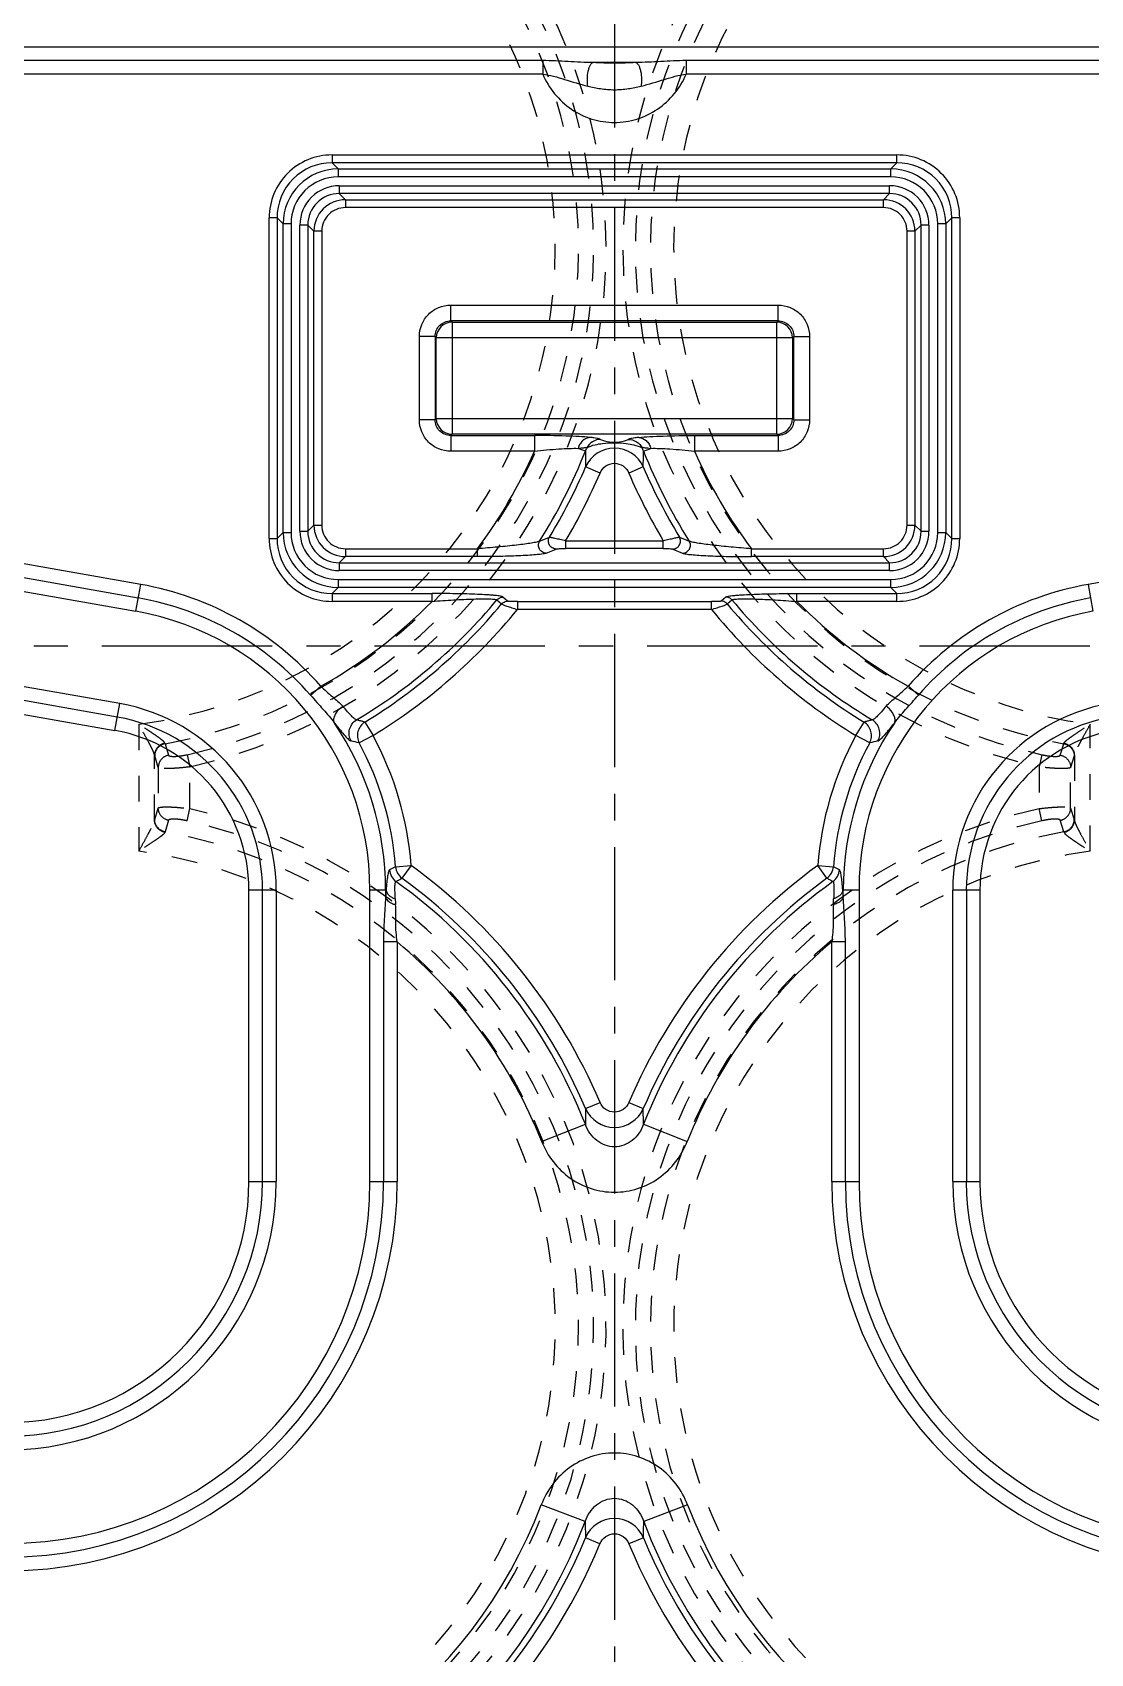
# Model space of a CAD drawing. Header units: millimetres. Extents: x 1727 to 4210, y -6182 to 759.
# Drawn here: x 2716.3 to 2783.5, y -567.7 to -464.8 of the extents above; entities that cross this region are included whole.
import ezdxf

# ---------------------------------------------------------------- set-up
doc = ezdxf.new("R2010")
doc.units = ezdxf.units.MM
doc.header["$LTSCALE"] = 16.335
doc.linetypes.add('CENTER', pattern=[0.6, 0.375, -0.075, 0.075, -0.075])
doc.linetypes.add('HIDDEN', pattern=[0.2, 0.1, -0.1])
doc.layers.get('0').update_dxf_attribs({"linetype": 'CONTINUOUS'})
doc.layers.add('DEFAULT_2', color=8, linetype='HIDDEN')

msp = doc.modelspace()

# ---------------------------------------------------------------- linework, layer by layer
at = {"color": 1, "linetype": 'CENTER', "ltscale": 1.38079}
msp.add_line((2753.27, -408.214), (2753.27, -599.214), dxfattribs=at)
at = {"color": 7, "linetype": 'Continuous'}
for p, q in [((2670.77, -465.688), (2835.77, -465.688)), ((2748.718, -466.554), (2670.77, -466.554)), ((2748.718, -466.554), (2748.718, -467.42)), ((2754.629, -466.683), (2751.911, -466.683)), ((2757.822, -466.554), (2757.822, -467.42)), ((2835.77, -466.554), (2757.822, -466.554)), ((2748.718, -467.42), (2670.77, -467.42)), ((2835.77, -467.42), (2757.822, -467.42)), ((2735.339, -472.543), (2735.339, -473.042)), ((2735.729, -473.431), (2735.339, -473.042)), ((2771.201, -473.042), (2735.339, -473.042)), ((2735.34, -472.543), (2771.2, -472.543)), ((2771.201, -473.042), (2770.811, -473.431)), ((2771.201, -473.042), (2771.201, -472.543)), ((2735.729, -473.431), (2735.729, -473.93)), ((2735.729, -473.431), (2770.811, -473.431)), ((2770.811, -473.93), (2735.729, -473.93)), ((2770.811, -473.93), (2770.811, -473.431)), ((2735.798, -474.497), (2735.798, -474.996)), ((2735.798, -474.497), (2770.742, -474.497)), ((2736.187, -475.386), (2735.798, -474.996)), ((2770.742, -474.996), (2735.798, -474.996)), ((2736.187, -475.386), (2736.187, -475.884)), ((2736.187, -475.386), (2770.353, -475.386)), ((2770.742, -474.996), (2770.353, -475.386)), ((2770.353, -475.884), (2770.353, -475.386)), ((2770.742, -474.996), (2770.742, -474.497)), ((2770.353, -475.884), (2736.187, -475.884)), ((2731.848, -476.533), (2731.349, -476.533)), ((2731.349, -496.894), (2731.349, -476.534)), ((2731.848, -476.533), (2731.848, -496.894)), ((2731.848, -476.533), (2732.237, -476.923)), ((2732.237, -496.505), (2732.237, -476.923)), ((2732.736, -476.923), (2732.237, -476.923)), ((2732.736, -476.923), (2732.736, -496.504)), ((2733.803, -476.991), (2733.304, -476.991)), ((2733.304, -496.436), (2733.304, -476.992)), ((2733.803, -476.991), (2733.803, -496.436)), ((2733.803, -476.991), (2734.192, -477.381)), ((2734.192, -496.047), (2734.192, -477.381)), ((2734.691, -477.381), (2734.192, -477.381)), ((2734.691, -477.381), (2734.691, -496.046)), ((2771.849, -496.047), (2771.849, -477.381)), ((2772.348, -477.381), (2771.849, -477.381)), ((2772.348, -477.381), (2772.737, -476.991)), ((2772.348, -477.381), (2772.348, -496.047)), ((2772.737, -496.436), (2772.737, -476.991)), ((2773.236, -476.991), (2772.737, -476.991)), ((2773.236, -476.992), (2773.236, -496.436)), ((2773.804, -496.504), (2773.804, -476.923)), ((2774.303, -476.923), (2773.804, -476.923)), ((2774.303, -476.923), (2774.692, -476.533)), ((2774.303, -476.923), (2774.303, -496.505)), ((2774.692, -496.894), (2774.692, -476.533)), ((2775.191, -476.533), (2774.692, -476.533)), ((2775.191, -476.534), (2775.191, -496.894)), ((2742.878, -483.074), (2742.878, -482.077)), ((2742.878, -482.077), (2763.661, -482.077)), ((2763.662, -483.074), (2763.662, -482.077)), ((2742.958, -483.154), (2742.878, -483.074)), ((2763.662, -483.074), (2742.878, -483.074)), ((2742.958, -483.154), (2742.958, -490.273)), ((2742.958, -483.154), (2763.582, -483.154)), ((2763.662, -483.074), (2763.582, -483.154)), ((2763.582, -490.273), (2763.582, -483.154)), ((2740.883, -489.356), (2740.883, -484.072)), ((2741.881, -484.072), (2740.883, -484.072)), ((2741.881, -484.072), (2741.881, -489.356)), ((2741.881, -484.072), (2741.96, -484.151)), ((2741.96, -489.276), (2741.96, -484.151)), ((2764.58, -484.151), (2741.96, -484.151)), ((2764.58, -484.151), (2764.659, -484.072)), ((2764.58, -484.151), (2764.58, -489.276)), ((2764.659, -489.356), (2764.659, -484.072)), ((2764.659, -484.072), (2765.657, -484.072)), ((2765.657, -484.072), (2765.657, -489.355)), ((2741.881, -489.356), (2740.883, -489.356)), ((2741.96, -489.276), (2741.881, -489.356)), ((2741.96, -489.276), (2764.58, -489.276)), ((2764.659, -489.356), (2764.58, -489.276)), ((2764.659, -489.356), (2765.657, -489.356)), ((2742.878, -490.353), (2742.958, -490.273)), ((2742.878, -490.353), (2742.878, -491.351)), ((2742.878, -490.353), (2748.187, -490.353)), ((2763.582, -490.273), (2742.958, -490.273)), ((2748.187, -490.353), (2748.187, -491.351)), ((2758.352, -490.353), (2758.352, -491.351)), ((2758.352, -490.353), (2763.662, -490.353)), ((2763.582, -490.273), (2763.662, -490.353)), ((2763.662, -490.353), (2763.662, -491.351)), ((2748.187, -491.351), (2742.879, -491.351)), ((2751.422, -491.352), (2750.957, -491.168)), ((2751.422, -491.352), (2751.441, -492.343)), ((2755.118, -491.352), (2755.583, -491.168)), ((2763.662, -491.351), (2758.352, -491.351)), ((2752.356, -492.734), (2751.441, -492.343)), ((2755.099, -492.343), (2754.184, -492.734)), ((2734.192, -496.047), (2733.803, -496.436)), ((2734.192, -496.047), (2734.691, -496.047)), ((2771.849, -496.047), (2772.348, -496.047)), ((2772.737, -496.436), (2772.348, -496.047)), ((2723.192, -499.807), (2703.75, -496.378)), ((2731.349, -496.894), (2731.848, -496.894)), ((2732.237, -496.505), (2731.848, -496.894)), ((2732.237, -496.505), (2732.736, -496.505)), ((2733.304, -496.436), (2733.803, -496.436)), ((2750.169, -497.029), (2750.169, -497.528)), ((2750.169, -497.029), (2756.371, -497.029)), ((2756.371, -497.528), (2756.371, -497.029)), ((2772.737, -496.436), (2773.236, -496.436)), ((2773.804, -496.505), (2774.303, -496.505)), ((2774.692, -496.894), (2774.303, -496.505)), ((2774.692, -496.894), (2775.191, -496.894)), ((2802.79, -496.378), (2783.348, -499.807)), ((2703.449, -498.084), (2722.891, -501.512)), ((2703.599, -497.231), (2723.042, -500.659)), ((2735.798, -498.431), (2736.187, -498.042)), ((2736.187, -497.543), (2736.187, -498.042)), ((2736.187, -497.543), (2744.57, -497.543)), ((2744.57, -498.042), (2736.187, -498.042)), ((2744.57, -498.042), (2744.57, -497.543)), ((2748.94, -497.823), (2749.569, -497.559)), ((2756.371, -497.528), (2750.169, -497.528)), ((2756.971, -497.559), (2757.6, -497.823)), ((2761.97, -498.042), (2761.97, -497.543)), ((2761.97, -497.543), (2770.353, -497.543)), ((2770.353, -498.042), (2761.97, -498.042)), ((2770.353, -498.042), (2770.353, -497.543)), ((2770.353, -498.042), (2770.742, -498.431)), ((2735.798, -498.431), (2735.798, -498.93)), ((2735.798, -498.431), (2770.742, -498.431)), ((2770.742, -498.93), (2735.798, -498.93)), ((2770.742, -498.93), (2770.742, -498.431)), ((2722.891, -501.512), (2723.192, -499.807)), ((2735.339, -500.386), (2735.729, -499.996)), ((2735.729, -499.497), (2735.729, -499.996)), ((2735.729, -499.497), (2770.811, -499.497)), ((2770.811, -499.996), (2735.729, -499.996)), ((2770.811, -499.996), (2770.811, -499.497)), ((2770.811, -499.996), (2771.201, -500.386)), ((2783.348, -499.807), (2783.649, -501.512)), ((2735.339, -500.386), (2735.339, -500.884)), ((2735.339, -500.386), (2741.694, -500.386)), ((2741.694, -500.884), (2735.34, -500.884)), ((2741.694, -500.884), (2741.694, -500.386)), ((2745.811, -500.785), (2746.107, -501.049)), ((2746.489, -500.868), (2746.193, -500.605)), ((2747.108, -500.9), (2747.108, -501.398)), ((2747.108, -500.9), (2759.432, -500.9)), ((2759.432, -501.398), (2759.432, -500.9)), ((2760.347, -500.605), (2760.051, -500.868)), ((2760.433, -501.049), (2760.729, -500.785)), ((2764.846, -500.884), (2764.846, -500.386)), ((2764.846, -500.386), (2771.201, -500.386)), ((2771.2, -500.884), (2764.846, -500.884)), ((2771.201, -500.884), (2771.201, -500.386)), ((2759.432, -501.398), (2747.108, -501.398)), ((2721.858, -507.371), (2702.416, -503.942)), ((2721.708, -508.223), (2702.598, -504.854)), ((2702.448, -505.707), (2721.558, -509.076)), ((2733.976, -506.838), (2734.629, -506.27)), ((2772.564, -506.838), (2771.911, -506.27)), ((2721.558, -509.076), (2721.858, -507.371)), ((2737.941, -509.398), (2737.066, -509.87)), ((2737.422, -508.549), (2737.941, -509.398)), ((2768.599, -509.398), (2769.118, -508.549)), ((2769.474, -509.87), (2768.599, -509.398)), ((2739.372, -517.724), (2740.364, -517.649)), ((2740.364, -517.649), (2739.778, -518.453)), ((2766.177, -517.649), (2767.168, -517.724)), ((2766.762, -518.453), (2766.177, -517.649)), ((2739.372, -517.724), (2738.989, -517.928)), ((2767.551, -517.927), (2767.168, -517.724)), ((2730.064, -537.714), (2730.064, -519.214)), ((2731.796, -519.214), (2730.064, -519.214)), ((2730.93, -537.714), (2730.93, -519.214)), ((2731.796, -519.214), (2731.796, -537.714)), ((2737.744, -537.714), (2737.744, -519.214)), ((2738.772, -519.214), (2737.744, -519.214)), ((2738.739, -519.214), (2738.739, -519.655)), ((2768.796, -519.214), (2767.768, -519.214)), ((2767.801, -519.655), (2767.801, -519.214)), ((2768.796, -519.214), (2768.796, -537.714)), ((2776.477, -519.214), (2774.744, -519.214)), ((2774.744, -537.714), (2774.744, -519.214)), ((2775.611, -519.214), (2775.611, -537.714)), ((2776.477, -519.214), (2776.477, -537.714)), ((2738.611, -522.503), (2738.611, -537.714)), ((2739.477, -522.503), (2738.611, -522.503)), ((2739.477, -522.503), (2739.477, -537.714)), ((2767.93, -522.502), (2767.064, -522.502)), ((2767.064, -537.714), (2767.064, -522.502)), ((2767.93, -537.714), (2767.93, -522.502)), ((2751.441, -533.085), (2752.356, -532.693)), ((2754.184, -532.693), (2755.099, -533.085)), ((2755.118, -534.075), (2755.099, -533.085)), ((2748.649, -535.178), (2751.422, -534.075)), ((2755.118, -534.075), (2757.89, -535.178)), ((2730.064, -537.714), (2731.796, -537.714)), ((2737.744, -537.714), (2739.477, -537.714)), ((2767.064, -537.714), (2768.796, -537.714)), ((2774.744, -537.714), (2776.477, -537.714)), ((2751.411, -559.301), (2748.623, -558.239)), ((2757.917, -558.239), (2755.129, -559.301)), ((2752.351, -560.705), (2751.431, -560.326)), ((2755.109, -560.326), (2754.189, -560.705))]:
    msp.add_line(p, q, dxfattribs=at)
at = {"color": 1, "linetype": 'CENTER', "ltscale": 1.76547}
msp.add_line((2582.308, -503.714), (2924.232, -503.714), dxfattribs=at)
at = {"color": 7, "linetype": 'Continuous'}
for centre, radius, start, end in [((2735.337, -476.53), 3.987, 89.9507, 180.0493), ((2735.332, -476.526), 3.484, 89.88528, 180.11475), ((2771.203, -476.53), 3.987, 359.95243, 90.04757), ((2771.207, -476.526), 3.484, 359.88528, 90.11474), ((2735.729, -476.923), 3.492, 90.00631, 179.99369), ((2735.726, -476.919), 2.989, 89.93097, 180.07001), ((2770.811, -476.923), 3.492, 0.00631, 89.99369), ((2770.814, -476.919), 2.989, 359.93097, 90.07001), ((2735.796, -476.989), 2.492, 89.94899, 180.0547), ((2735.796, -476.989), 1.993, 89.94109, 180.06061), ((2736.189, -477.382), 1.997, 90.04714, 179.95286), ((2770.351, -477.382), 1.997, 0.04714, 89.95286), ((2770.744, -476.989), 2.492, 359.949, 90.05471), ((2770.744, -476.989), 1.993, 359.94109, 90.06061), ((2736.186, -477.379), 1.495, 89.93786, 180.05479), ((2770.354, -477.379), 1.495, 359.93787, 90.05481), ((2742.964, -484.157), 1.003, 90.32955, 179.67045), ((2763.576, -484.157), 1.003, 0.32955, 89.67045), ((2742.964, -489.27), 1.003, 180.32955, 269.67045), ((2763.576, -489.27), 1.003, 270.32955, 359.67045), ((2719.02, -478.464), 31.888, 323.2498, 336.16277), ((2719.02, -478.464), 34.871, 327.77498, 338.30836), ((2753.774, -492.192), 2.498, 155.01143, 160.3566), ((2753.27, -493.152), 2, 23.87448, 156.1256), ((2752.761, -492.194), 2.503, 19.64942, 24.98424), ((2787.52, -478.464), 34.871, 201.69164, 212.22502), ((2787.52, -478.464), 31.888, 203.83723, 216.7502), ((2719.02, -478.464), 35.267, 328.66952, 336.82527), ((2719.02, -478.464), 36.262, 329.20423, 336.82527), ((2787.52, -478.464), 36.262, 203.17473, 210.79577), ((2787.52, -478.464), 35.267, 203.17473, 211.33046), ((2736.189, -496.045), 1.997, 180.04714, 269.95286), ((2736.186, -496.048), 1.495, 179.93787, 270.0548), ((2770.351, -496.045), 1.997, 270.04714, 359.95286), ((2770.354, -496.048), 1.495, 269.93784, 0.05481), ((2735.337, -496.897), 3.987, 179.9507, 270.0493), ((2735.332, -496.901), 3.484, 179.88528, 270.11475), ((2735.729, -496.504), 3.492, 180.00535, 269.99465), ((2735.726, -496.508), 2.989, 179.93121, 270.07018), ((2735.796, -496.438), 2.492, 179.95062, 270.0526), ((2735.796, -496.438), 1.993, 179.94109, 270.06061), ((2704.597, -389.307), 116.36, 292.17677, 292.50951), ((2801.943, -389.307), 116.36, 247.49049, 247.82323), ((2770.744, -496.438), 2.492, 269.95062, 0.05261), ((2770.744, -496.438), 1.993, 269.94109, 0.06061), ((2770.814, -496.508), 2.989, 269.93121, 0.07018), ((2770.811, -496.504), 3.492, 270.00535, 359.99465), ((2771.203, -496.897), 3.987, 269.95243, 0.04757), ((2771.207, -496.901), 3.484, 269.88528, 0.11474), ((2719.77, -519.214), 19.706, 41.05942, 80), ((2786.77, -519.214), 19.706, 100.00003, 138.94097), ((2719.77, -519.214), 18.84, 41.05942, 80), ((2719.02, -478.464), 31.888, 299.30848, 315.32219), ((2719.02, -478.464), 34.871, 300.84752, 320.19941), ((2719.02, -478.464), 35.267, 301.45259, 320.17861), ((2787.52, -478.464), 35.267, 219.82139, 238.54779), ((2787.52, -478.464), 34.871, 219.80059, 239.15286), ((2787.52, -478.464), 31.888, 224.67781, 240.69189), ((2786.77, -519.214), 18.84, 100.00003, 138.94097), ((2719.77, -519.214), 17.974, 0, 80), ((2719.02, -478.464), 36.262, 301.45391, 320.76689), ((2787.52, -478.464), 36.262, 219.23305, 238.54779), ((2786.77, -519.214), 17.974, 100.00003, 180), ((2719.77, -519.214), 11.16, 0, 80), ((2719.77, -519.214), 12.026, 0, 80), ((2786.77, -519.214), 12.026, 99.99978, 180), ((2786.77, -519.214), 11.16, 99.99997, 180), ((2719.77, -519.214), 10.294, 0, 80), ((2719.77, -519.214), 18.969, 0, 33.99416), ((2719.77, -519.214), 20.653, 4.34525, 28.37827), ((2786.77, -519.214), 20.653, 151.62237, 175.65662), ((2786.77, -519.214), 18.969, 146.00623, 180), ((2786.77, -519.214), 10.294, 99.99974, 180), ((2711.427, -614.955), 108.167, 76.28886, 76.5733), ((2719.77, -519.214), 19.658, 4.34525, 28.37802), ((2786.77, -519.214), 19.658, 151.62237, 175.65417), ((2794.999, -614.874), 108.062, 103.37838, 103.66288), ((2719.02, -546.964), 36.262, 23.17473, 53.94244), ((2787.52, -546.964), 36.262, 126.05896, 156.82527), ((2739.993, -517.855), 1.006, 184.11638, 233.91584), ((2740.375, -517.643), 1.006, 184.64105, 233.64026), ((2719.02, -546.964), 34.871, 21.69164, 54.23585), ((2719.02, -546.964), 35.267, 23.17473, 53.94244), ((2787.52, -546.964), 35.267, 126.05701, 156.82527), ((2787.52, -546.964), 34.871, 125.76359, 158.30836), ((2766.166, -517.642), 1.006, 306.35912, 355.35522), ((2766.547, -517.855), 1.006, 306.08097, 355.87959), ((2760.374, -521.052), 21.68, 175.13663, 176.30693), ((2744.61, -521.168), 23.241, 3.73236, 4.82359), ((2755.479, -519.089), 16.14, 182.40492, 183.70076), ((2751.996, -519.14), 15.203, 356.26452, 357.63905), ((2719.02, -546.964), 31.888, 21.69165, 50.09468), ((2787.52, -546.964), 31.888, 129.90469, 158.30835), ((2753.27, -532.275), 2, 203.8751, 336.12499), ((2714.77, -537.714), 24.706, 270, 360), ((2714.77, -537.714), 23.84, 270, 0), ((2714.77, -537.714), 22.974, 270, 0), ((2714.77, -537.714), 17.026, 270, 360), ((2714.77, -537.714), 16.16, 270, 0), ((2714.77, -537.714), 15.294, 270, 0), ((2791.77, -537.714), 24.706, 180, 270), ((2791.77, -537.714), 23.84, 180, 270), ((2791.77, -537.714), 22.974, 180, 270), ((2791.77, -537.714), 17.026, 180, 270), ((2791.77, -537.714), 16.16, 180, 270), ((2791.77, -537.714), 15.294, 180, 270), ((2719.02, -546.964), 31.678, 209.20434, 339.14831), ((2787.52, -546.964), 31.678, 200.85169, 330.79566), ((2719.02, -546.964), 34.661, 206.67461, 339.14836), ((2753.27, -561.111), 2, 23.12697, 156.87024), ((2787.52, -546.964), 34.661, 200.85164, 333.32539), ((2719.02, -546.964), 35.057, 295.00586, 337.59541), ((2719.02, -546.964), 36.052, 295.00589, 337.5953), ((2787.52, -546.964), 36.052, 202.4047, 244.99414), ((2787.52, -546.964), 35.057, 202.40459, 244.99414)]:
    msp.add_arc(centre, radius, start, end, dxfattribs=at)
for points, knots in [([(2751.911, -466.683), (2751.647, -466.677), (2751.118, -466.658), (2750.322, -466.611), (2749.522, -466.569), (2748.986, -466.557), (2748.718, -466.554)], [0, 0, 0, 0, 0.247805, 0.4970255, 0.7478786, 1, 1, 1, 1]), ([(2751.581, -468.175), (2751.556, -468.029), (2751.537, -467.708), (2751.577, -467.312), (2751.662, -467.011), (2751.744, -466.821), (2751.84, -466.702), (2751.911, -466.683)], [0, 0, 0, 0, 0.2780311, 0.6022083, 0.7456922, 0.86152, 1, 1, 1, 1]), ([(2754.629, -466.683), (2754.176, -466.703), (2753.27, -466.728), (2752.364, -466.703), (2751.911, -466.683)], [0, 0, 0, 0, 0.4999728, 1, 1, 1, 1]), ([(2757.822, -466.554), (2757.286, -466.554), (2756.222, -466.611), (2755.158, -466.671), (2754.629, -466.683)], [0, 0, 0, 0, 0.5029162, 1, 1, 1, 1]), ([(2754.629, -466.683), (2754.7, -466.702), (2754.795, -466.821), (2754.878, -467.011), (2754.963, -467.312), (2755.002, -467.708), (2754.983, -468.029), (2754.958, -468.175)], [0, 0, 0, 0, 0.1384626, 0.2542927, 0.3977836, 0.7219758, 1, 1, 1, 1]), ([(2748.718, -467.42), (2748.91, -467.862), (2749.42, -468.698), (2750.498, -469.691), (2751.819, -470.331), (2753.27, -470.554), (2754.722, -470.331), (2756.042, -469.69), (2757.12, -468.698), (2757.63, -467.862), (2757.822, -467.42)], [0, 0, 0, 0, 0.125044, 0.2500675, 0.3750461, 0.5000304, 0.6250094, 0.7499793, 0.8749773, 1, 1, 1, 1]), ([(2748.718, -467.42), (2749.185, -467.474), (2750.141, -467.748), (2751.078, -468.056), (2751.581, -468.175)], [0, 0, 0, 0, 0.4764194, 1, 1, 1, 1]), ([(2751.581, -468.175), (2751.846, -468.238), (2752.404, -468.355), (2753.27, -468.427), (2754.136, -468.355), (2754.693, -468.237), (2754.958, -468.175)], [0, 0, 0, 0, 0.2393718, 0.4999259, 0.7605947, 1, 1, 1, 1]), ([(2754.958, -468.175), (2755.462, -468.057), (2756.399, -467.748), (2757.355, -467.474), (2757.822, -467.42)], [0, 0, 0, 0, 0.5236137, 1, 1, 1, 1]), ([(2740.883, -484.072), (2740.883, -483.813), (2740.986, -483.288), (2741.43, -482.624), (2742.094, -482.18), (2742.619, -482.077), (2742.878, -482.077)], [0, 0, 0, 0, 0.2500333, 0.4999987, 0.7499667, 1, 1, 1, 1]), ([(2763.661, -482.077), (2763.921, -482.077), (2764.446, -482.18), (2765.109, -482.624), (2765.554, -483.287), (2765.657, -483.812), (2765.657, -484.072)], [0, 0, 0, 0, 0.2500333, 0.4999987, 0.7499667, 1, 1, 1, 1]), ([(2741.881, -484.072), (2741.879, -483.817), (2742.09, -483.283), (2742.623, -483.073), (2742.878, -483.074)], [0, 0, 0, 0, 0.4999891, 1, 1, 1, 1]), ([(2763.662, -483.074), (2763.917, -483.073), (2764.45, -483.283), (2764.661, -483.817), (2764.659, -484.072)], [0, 0, 0, 0, 0.4999891, 1, 1, 1, 1]), ([(2742.879, -491.351), (2742.619, -491.351), (2742.094, -491.248), (2741.431, -490.803), (2740.986, -490.14), (2740.883, -489.615), (2740.883, -489.356)], [0, 0, 0, 0, 0.2500333, 0.4999987, 0.7499667, 1, 1, 1, 1]), ([(2742.878, -490.353), (2742.623, -490.354), (2742.09, -490.144), (2741.879, -489.611), (2741.881, -489.356)], [0, 0, 0, 0, 0.4999891, 1, 1, 1, 1]), ([(2765.657, -489.355), (2765.657, -489.615), (2765.554, -490.14), (2765.11, -490.803), (2764.446, -491.248), (2763.921, -491.351), (2763.662, -491.351)], [0, 0, 0, 0, 0.2500333, 0.4999987, 0.7499667, 1, 1, 1, 1]), ([(2764.659, -489.356), (2764.661, -489.611), (2764.45, -490.144), (2763.917, -490.354), (2763.662, -490.353)], [0, 0, 0, 0, 0.4999891, 1, 1, 1, 1]), ([(2751.726, -490.476), (2751.496, -490.453), (2750.979, -490.417), (2749.799, -490.366), (2748.85, -490.353), (2748.187, -490.353)], [0, 0, 0, 0, 0.19603, 0.4391363, 1, 1, 1, 1]), ([(2751.726, -490.476), (2751.552, -490.484), (2751.283, -490.613), (2751.061, -490.903), (2750.984, -491.078), (2750.957, -491.168)], [0, 0, 0, 0, 0.48003, 0.7419737, 1, 1, 1, 1]), ([(2752.39, -490.596), (2752.21, -490.598), (2751.847, -490.702), (2751.592, -490.98), (2751.51, -491.137)], [0, 0, 0, 0, 0.5037216, 1, 1, 1, 1]), ([(2751.51, -491.137), (2751.676, -491.043), (2752.015, -490.935), (2752.607, -490.834), (2753.27, -490.797), (2753.933, -490.835), (2754.525, -490.935), (2754.864, -491.044), (2755.03, -491.137)], [0, 0, 0, 0, 0.1581782, 0.2914969, 0.5000628, 0.7085654, 0.8418258, 1, 1, 1, 1]), ([(2752.39, -490.596), (2752.365, -490.581), (2752.29, -490.558), (2752.15, -490.528), (2751.955, -490.5), (2751.808, -490.484), (2751.726, -490.476)], [0, 0, 0, 0, 0.1303593, 0.3436765, 0.6358971, 1, 1, 1, 1]), ([(2752.39, -490.596), (2752.466, -490.644), (2752.753, -490.748), (2753.27, -490.8), (2753.786, -490.748), (2754.074, -490.644), (2754.15, -490.596)], [0, 0, 0, 0, 0.147747, 0.4998385, 0.8522468, 1, 1, 1, 1]), ([(2754.814, -490.476), (2754.732, -490.484), (2754.585, -490.5), (2754.39, -490.528), (2754.25, -490.558), (2754.175, -490.581), (2754.15, -490.596)], [0, 0, 0, 0, 0.3641258, 0.6563164, 0.8696102, 1, 1, 1, 1]), ([(2754.15, -490.596), (2754.328, -490.598), (2754.691, -490.701), (2754.947, -490.978), (2755.03, -491.137)], [0, 0, 0, 0, 0.4991125, 1, 1, 1, 1]), ([(2754.814, -490.476), (2755.044, -490.453), (2755.562, -490.417), (2756.741, -490.366), (2757.69, -490.353), (2758.352, -490.353)], [0, 0, 0, 0, 0.1960418, 0.439156, 1, 1, 1, 1]), ([(2754.814, -490.476), (2754.984, -490.484), (2755.25, -490.608), (2755.475, -490.896), (2755.555, -491.075), (2755.583, -491.168)], [0, 0, 0, 0, 0.4688493, 0.7335484, 1, 1, 1, 1]), ([(2748.187, -491.351), (2748.705, -491.29), (2749.448, -491.219), (2750.372, -491.171), (2750.777, -491.164), (2750.957, -491.168)], [0, 0, 0, 0, 0.5631763, 0.8054848, 1, 1, 1, 1]), ([(2750.957, -491.168), (2751.025, -491.16), (2751.146, -491.145), (2751.31, -491.125), (2751.425, -491.119), (2751.492, -491.123), (2751.51, -491.137)], [0, 0, 0, 0, 0.3656238, 0.6632875, 0.8779008, 1, 1, 1, 1]), ([(2755.03, -491.137), (2755.048, -491.123), (2755.115, -491.119), (2755.23, -491.125), (2755.394, -491.144), (2755.515, -491.16), (2755.583, -491.168)], [0, 0, 0, 0, 0.1220908, 0.3366977, 0.6343633, 1, 1, 1, 1]), ([(2755.099, -492.343), (2755.1, -492.262), (2755.107, -491.932), (2755.113, -491.602), (2755.118, -491.352)], [0, 0, 0, 0, 0.2446704, 1, 1, 1, 1]), ([(2755.583, -491.168), (2755.763, -491.164), (2756.168, -491.171), (2757.092, -491.219), (2757.835, -491.29), (2758.352, -491.351)], [0, 0, 0, 0, 0.1945147, 0.4368169, 1, 1, 1, 1]), ([(2752.356, -492.734), (2752.431, -492.557), (2752.687, -492.239), (2753.27, -492.058), (2753.853, -492.239), (2754.109, -492.557), (2754.184, -492.734)], [0, 0, 0, 0, 0.2502707, 0.5000111, 0.7497491, 1, 1, 1, 1]), ([(2748.52, -497.059), (2748.495, -497.071), (2748.433, -497.092), (2748.264, -497.136), (2747.974, -497.189), (2747.55, -497.252), (2747.042, -497.315), (2746.473, -497.377), (2745.643, -497.457), (2745.003, -497.51), (2744.57, -497.543)], [0, 0, 0, 0, 0.0201964, 0.0493305, 0.1318958, 0.2415522, 0.3718735, 0.5171912, 0.6727975, 1, 1, 1, 1]), ([(2748.94, -497.823), (2748.849, -497.821), (2748.672, -497.768), (2748.492, -497.572), (2748.423, -497.316), (2748.472, -497.137), (2748.52, -497.059)], [0, 0, 0, 0, 0.263872, 0.499323, 0.735174, 1, 1, 1, 1]), ([(2749.569, -497.559), (2749.478, -497.558), (2749.303, -497.505), (2749.123, -497.312), (2749.053, -497.058), (2749.098, -496.88), (2749.145, -496.802)], [0, 0, 0, 0, 0.2637922, 0.4993283, 0.7352637, 1, 1, 1, 1]), ([(2749.145, -496.802), (2749.158, -496.801), (2749.197, -496.807), (2749.27, -496.819), (2749.373, -496.84), (2749.556, -496.88), (2749.825, -496.943), (2750.049, -496.999), (2750.169, -497.029)], [0, 0, 0, 0, 0.0392845, 0.1109865, 0.212098, 0.3383744, 0.6481274, 1, 1, 1, 1]), ([(2756.371, -497.029), (2756.491, -496.999), (2756.715, -496.943), (2756.983, -496.88), (2757.167, -496.84), (2757.27, -496.819), (2757.343, -496.807), (2757.382, -496.801), (2757.395, -496.802)], [0, 0, 0, 0, 0.3515707, 0.6612968, 0.7876922, 0.8888961, 0.9606581, 1, 1, 1, 1]), ([(2756.971, -497.559), (2757.062, -497.558), (2757.237, -497.505), (2757.416, -497.313), (2757.487, -497.059), (2757.442, -496.881), (2757.395, -496.802)], [0, 0, 0, 0, 0.2637354, 0.4986003, 0.7349364, 1, 1, 1, 1]), ([(2757.6, -497.823), (2757.691, -497.821), (2757.868, -497.768), (2758.048, -497.572), (2758.117, -497.316), (2758.068, -497.137), (2758.02, -497.059)], [0, 0, 0, 0, 0.2638771, 0.4993271, 0.7351762, 1, 1, 1, 1]), ([(2761.97, -497.543), (2761.537, -497.51), (2760.897, -497.457), (2760.067, -497.377), (2759.498, -497.315), (2758.99, -497.252), (2758.566, -497.189), (2758.276, -497.136), (2758.107, -497.092), (2758.045, -497.071), (2758.02, -497.059)], [0, 0, 0, 0, 0.3272658, 0.4827932, 0.6280864, 0.7584162, 0.8680762, 0.9506618, 0.9797964, 1, 1, 1, 1]), ([(2748.94, -497.823), (2748.914, -497.833), (2748.846, -497.852), (2748.66, -497.886), (2748.342, -497.922), (2747.875, -497.958), (2747.313, -497.989), (2746.681, -498.012), (2745.76, -498.035), (2745.051, -498.042), (2744.57, -498.042)], [0, 0, 0, 0, 0.0194767, 0.0479363, 0.129421, 0.2385072, 0.3688164, 0.5146019, 0.6709964, 1, 1, 1, 1]), ([(2749.569, -497.559), (2749.578, -497.556), (2749.602, -497.551), (2749.672, -497.542), (2749.796, -497.535), (2749.971, -497.529), (2750.101, -497.528), (2750.169, -497.528)], [0, 0, 0, 0, 0.0451246, 0.12204, 0.3548237, 0.6602296, 1, 1, 1, 1]), ([(2756.371, -497.528), (2756.438, -497.528), (2756.565, -497.529), (2756.74, -497.535), (2756.864, -497.542), (2756.936, -497.551), (2756.962, -497.555), (2756.971, -497.559)], [0, 0, 0, 0, 0.3327991, 0.6353069, 0.8724336, 0.9527964, 1, 1, 1, 1]), ([(2757.6, -497.823), (2757.626, -497.833), (2757.694, -497.852), (2757.88, -497.886), (2758.198, -497.922), (2758.665, -497.958), (2759.227, -497.989), (2759.859, -498.012), (2760.78, -498.035), (2761.489, -498.042), (2761.97, -498.042)], [0, 0, 0, 0, 0.0194793, 0.0479446, 0.1294254, 0.2385124, 0.3688188, 0.5146074, 0.6709949, 1, 1, 1, 1]), ([(2746.193, -500.605), (2746.177, -500.591), (2746.121, -500.573), (2746.016, -500.549), (2745.863, -500.527), (2745.668, -500.505), (2745.436, -500.485), (2745.068, -500.46), (2744.554, -500.434), (2743.889, -500.412), (2743.178, -500.396), (2742.442, -500.388), (2741.945, -500.386), (2741.694, -500.386)], [0, 0, 0, 0, 0.0136352, 0.0378494, 0.0723807, 0.1162283, 0.1681713, 0.2270868, 0.3611456, 0.5105306, 0.6693842, 0.8335561, 1, 1, 1, 1]), ([(2741.694, -500.884), (2741.924, -500.867), (2742.378, -500.834), (2743.052, -500.791), (2743.701, -500.757), (2744.309, -500.733), (2744.78, -500.723), (2745.117, -500.722), (2745.33, -500.726), (2745.508, -500.733), (2745.649, -500.744), (2745.744, -500.76), (2745.797, -500.773), (2745.811, -500.785)], [0, 0, 0, 0, 0.1671016, 0.3314438, 0.4902801, 0.639523, 0.7738939, 0.8328287, 0.8846715, 0.9282688, 0.9625922, 0.9867063, 1, 1, 1, 1]), ([(2745.811, -500.785), (2745.833, -500.759), (2745.937, -500.661), (2746.084, -500.605), (2746.193, -500.605)], [0, 0, 0, 0, 0.2383004, 1, 1, 1, 1]), ([(2746.107, -501.049), (2746.132, -501.019), (2746.237, -500.921), (2746.384, -500.869), (2746.489, -500.868)], [0, 0, 0, 0, 0.2712163, 1, 1, 1, 1]), ([(2746.107, -501.049), (2746.116, -501.057), (2746.152, -501.072), (2746.219, -501.101), (2746.319, -501.138), (2746.499, -501.203), (2746.765, -501.291), (2746.989, -501.362), (2747.108, -501.398)], [0, 0, 0, 0, 0.0362107, 0.1067447, 0.2083189, 0.3359342, 0.6480578, 1, 1, 1, 1]), ([(2747.108, -500.9), (2747.035, -500.9), (2746.929, -500.899), (2746.792, -500.895), (2746.701, -500.892), (2746.623, -500.887), (2746.559, -500.883), (2746.518, -500.876), (2746.494, -500.873), (2746.489, -500.868)], [0, 0, 0, 0, 0.3495339, 0.5127077, 0.6613179, 0.790115, 0.893305, 0.965038, 1, 1, 1, 1]), ([(2760.051, -500.868), (2760.046, -500.873), (2760.022, -500.876), (2759.981, -500.883), (2759.917, -500.887), (2759.839, -500.892), (2759.748, -500.895), (2759.611, -500.899), (2759.505, -500.9), (2759.432, -500.9)], [0, 0, 0, 0, 0.0349471, 0.1066783, 0.209878, 0.338696, 0.4873351, 0.6505294, 1, 1, 1, 1]), ([(2759.433, -501.399), (2759.552, -501.362), (2759.775, -501.291), (2760.041, -501.203), (2760.221, -501.138), (2760.321, -501.101), (2760.388, -501.072), (2760.424, -501.057), (2760.433, -501.049)], [0, 0, 0, 0, 0.351857, 0.6640011, 0.7916691, 0.8932895, 0.9638187, 1, 1, 1, 1]), ([(2760.433, -501.049), (2760.408, -501.019), (2760.303, -500.921), (2760.156, -500.869), (2760.051, -500.868)], [0, 0, 0, 0, 0.2712174, 1, 1, 1, 1]), ([(2760.347, -500.605), (2760.363, -500.591), (2760.419, -500.573), (2760.524, -500.549), (2760.677, -500.527), (2760.872, -500.505), (2761.104, -500.485), (2761.472, -500.46), (2761.986, -500.434), (2762.651, -500.412), (2763.362, -500.396), (2764.098, -500.388), (2764.595, -500.386), (2764.846, -500.386)], [0, 0, 0, 0, 0.0136057, 0.0378454, 0.0723657, 0.1162092, 0.168181, 0.2270885, 0.3611477, 0.5105283, 0.6693888, 0.8335547, 1, 1, 1, 1]), ([(2760.729, -500.785), (2760.681, -500.727), (2760.561, -500.636), (2760.416, -500.605), (2760.347, -500.605)], [0, 0, 0, 0, 0.52481, 1, 1, 1, 1]), ([(2760.729, -500.785), (2760.743, -500.773), (2760.795, -500.76), (2760.89, -500.744), (2761.031, -500.733), (2761.21, -500.726), (2761.423, -500.722), (2761.76, -500.723), (2762.231, -500.733), (2762.839, -500.757), (2763.488, -500.791), (2764.161, -500.834), (2764.616, -500.867), (2764.846, -500.885)], [0, 0, 0, 0, 0.0131002, 0.037012, 0.0713966, 0.1152171, 0.167235, 0.2262063, 0.3602869, 0.5096068, 0.6684655, 0.8328439, 1, 1, 1, 1]), ([(2734.629, -506.27), (2734.861, -506.503), (2735.23, -506.819), (2735.71, -507.222), (2735.927, -507.429), (2736.02, -507.537)], [0, 0, 0, 0, 0.5247606, 0.7722343, 1, 1, 1, 1]), ([(2770.52, -507.537), (2770.613, -507.429), (2770.83, -507.222), (2771.31, -506.819), (2771.679, -506.503), (2771.911, -506.27)], [0, 0, 0, 0, 0.2277746, 0.475272, 1, 1, 1, 1]), ([(2733.976, -506.838), (2734.242, -507.144), (2734.762, -507.721), (2735.276, -508.307), (2735.497, -508.608)], [0, 0, 0, 0, 0.5202959, 1, 1, 1, 1]), ([(2771.043, -508.608), (2771.264, -508.307), (2771.778, -507.721), (2772.298, -507.144), (2772.564, -506.838)], [0, 0, 0, 0, 0.4796709, 1, 1, 1, 1]), ([(2735.497, -508.608), (2735.463, -508.537), (2735.442, -508.377), (2735.505, -508.141), (2735.674, -507.837), (2735.872, -507.643), (2736.02, -507.536)], [0, 0, 0, 0, 0.1848323, 0.3623823, 0.5692699, 1, 1, 1, 1]), ([(2736.9, -508.402), (2736.88, -508.399), (2736.832, -508.379), (2736.72, -508.301), (2736.548, -508.134), (2736.304, -507.864), (2736.122, -507.654), (2736.02, -507.536)], [0, 0, 0, 0, 0.0502801, 0.1211554, 0.3296756, 0.6258212, 1, 1, 1, 1]), ([(2770.52, -507.537), (2770.418, -507.654), (2770.237, -507.864), (2769.993, -508.134), (2769.82, -508.301), (2769.708, -508.379), (2769.661, -508.399), (2769.64, -508.402)], [0, 0, 0, 0, 0.3741739, 0.6703163, 0.8788394, 0.9497174, 1, 1, 1, 1]), ([(2771.043, -508.608), (2771.077, -508.538), (2771.098, -508.377), (2771.035, -508.142), (2770.867, -507.837), (2770.669, -507.643), (2770.52, -507.537)], [0, 0, 0, 0, 0.1844976, 0.3618443, 0.5686957, 1, 1, 1, 1]), ([(2735.497, -508.608), (2735.62, -508.761), (2735.839, -509.036), (2736.133, -509.387), (2736.337, -509.605), (2736.467, -509.71), (2736.521, -509.739), (2736.544, -509.745)], [0, 0, 0, 0, 0.3796396, 0.6773873, 0.8843769, 0.9531751, 1, 1, 1, 1]), ([(2736.544, -509.744), (2736.485, -509.637), (2736.404, -509.39), (2736.428, -508.995), (2736.603, -508.64), (2736.796, -508.465), (2736.9, -508.402)], [0, 0, 0, 0, 0.2402212, 0.5000156, 0.7598011, 1, 1, 1, 1]), ([(2737.422, -508.549), (2737.38, -508.535), (2737.272, -508.499), (2737.095, -508.463), (2736.964, -508.423), (2736.9, -508.402)], [0, 0, 0, 0, 0.243354, 0.6299704, 1, 1, 1, 1]), ([(2737.422, -508.549), (2737.317, -508.615), (2737.129, -508.789), (2736.963, -509.134), (2736.933, -509.515), (2737.008, -509.76), (2737.066, -509.87)], [0, 0, 0, 0, 0.2496435, 0.4998891, 0.7502546, 1, 1, 1, 1]), ([(2769.64, -508.402), (2769.598, -508.416), (2769.49, -508.451), (2769.313, -508.488), (2769.181, -508.528), (2769.118, -508.549)], [0, 0, 0, 0, 0.2433894, 0.6300339, 1, 1, 1, 1]), ([(2769.474, -509.87), (2769.532, -509.76), (2769.607, -509.515), (2769.577, -509.134), (2769.411, -508.789), (2769.224, -508.615), (2769.118, -508.549)], [0, 0, 0, 0, 0.2496411, 0.4998863, 0.7502525, 1, 1, 1, 1]), ([(2769.996, -509.745), (2770.055, -509.638), (2770.137, -509.39), (2770.112, -508.995), (2769.938, -508.64), (2769.744, -508.465), (2769.64, -508.402)], [0, 0, 0, 0, 0.2402053, 0.4999992, 0.7597932, 1, 1, 1, 1]), ([(2769.996, -509.745), (2770.02, -509.739), (2770.073, -509.71), (2770.204, -509.605), (2770.407, -509.387), (2770.701, -509.036), (2770.92, -508.762), (2771.043, -508.608)], [0, 0, 0, 0, 0.0468243, 0.1156206, 0.3226122, 0.6203625, 1, 1, 1, 1]), ([(2738.989, -517.928), (2738.974, -517.935), (2738.946, -517.976), (2738.918, -518.056), (2738.89, -518.173), (2738.853, -518.395), (2738.814, -518.746), (2738.788, -519.047), (2738.772, -519.214)], [0, 0, 0, 0, 0.0393463, 0.1044545, 0.1958907, 0.3125657, 0.6177841, 1, 1, 1, 1]), ([(2739.353, -519.766), (2739.348, -519.627), (2739.337, -519.373), (2739.331, -519.041), (2739.341, -518.822), (2739.364, -518.709), (2739.387, -518.673), (2739.4, -518.668)], [0, 0, 0, 0, 0.3765081, 0.684372, 0.8975395, 0.9619237, 1, 1, 1, 1]), ([(2739.4, -518.668), (2739.432, -518.65), (2739.508, -518.601), (2739.639, -518.538), (2739.731, -518.48), (2739.778, -518.453)], [0, 0, 0, 0, 0.2479756, 0.6269359, 1, 1, 1, 1]), ([(2766.762, -518.453), (2766.793, -518.47), (2766.87, -518.519), (2767.001, -518.583), (2767.093, -518.641), (2767.14, -518.668)], [0, 0, 0, 0, 0.2479469, 0.6269414, 1, 1, 1, 1]), ([(2767.14, -518.668), (2767.152, -518.673), (2767.174, -518.708), (2767.199, -518.817), (2767.209, -519.034), (2767.203, -519.366), (2767.193, -519.623), (2767.187, -519.766)], [0, 0, 0, 0, 0.037065, 0.0993899, 0.3066671, 0.6140778, 1, 1, 1, 1]), ([(2767.768, -519.214), (2767.753, -519.047), (2767.726, -518.746), (2767.687, -518.395), (2767.65, -518.173), (2767.622, -518.055), (2767.595, -517.976), (2767.567, -517.934), (2767.551, -517.927)], [0, 0, 0, 0, 0.3820434, 0.6873687, 0.8041064, 0.895673, 0.960864, 1, 1, 1, 1]), ([(2738.739, -519.655), (2738.724, -520.125), (2738.643, -521.072), (2738.611, -522.022), (2738.611, -522.503)], [0, 0, 0, 0, 0.4945904, 1, 1, 1, 1]), ([(2738.739, -519.655), (2738.758, -519.768), (2738.899, -519.929), (2739.138, -520.058), (2739.292, -520.11), (2739.373, -520.131)], [0, 0, 0, 0, 0.4156424, 0.6951622, 1, 1, 1, 1]), ([(2738.772, -519.214), (2738.788, -519.335), (2738.906, -519.518), (2739.134, -519.677), (2739.278, -519.741), (2739.353, -519.766)], [0, 0, 0, 0, 0.4411164, 0.7121552, 1, 1, 1, 1]), ([(2767.801, -519.655), (2767.782, -519.767), (2767.641, -519.929), (2767.402, -520.058), (2767.249, -520.11), (2767.167, -520.131)], [0, 0, 0, 0, 0.415648, 0.6951671, 1, 1, 1, 1]), ([(2767.768, -519.214), (2767.753, -519.335), (2767.635, -519.518), (2767.407, -519.676), (2767.263, -519.74), (2767.187, -519.766)], [0, 0, 0, 0, 0.4394027, 0.71077, 1, 1, 1, 1]), ([(2767.93, -522.502), (2767.93, -522.022), (2767.897, -521.072), (2767.817, -520.125), (2767.801, -519.655)], [0, 0, 0, 0, 0.5054104, 1, 1, 1, 1]), ([(2739.477, -522.503), (2739.418, -522.096), (2739.362, -521.304), (2739.397, -520.511), (2739.373, -520.131)], [0, 0, 0, 0, 0.518448, 1, 1, 1, 1]), ([(2767.167, -520.131), (2767.143, -520.511), (2767.178, -521.304), (2767.122, -522.096), (2767.064, -522.502)], [0, 0, 0, 0, 0.4815479, 1, 1, 1, 1]), ([(2751.441, -533.085), (2751.44, -533.166), (2751.433, -533.496), (2751.427, -533.826), (2751.422, -534.075)], [0, 0, 0, 0, 0.2446704, 1, 1, 1, 1]), ([(2754.184, -532.693), (2754.109, -532.87), (2753.852, -533.188), (2753.27, -533.369), (2752.687, -533.188), (2752.431, -532.87), (2752.356, -532.693)], [0, 0, 0, 0, 0.2502707, 0.5000111, 0.7497491, 1, 1, 1, 1]), ([(2755.118, -534.075), (2754.977, -534.47), (2754.605, -535.026), (2753.876, -535.434), (2753.27, -535.547), (2752.664, -535.434), (2751.935, -535.026), (2751.563, -534.47), (2751.422, -534.075)], [0, 0, 0, 0, 0.2549558, 0.3787363, 0.500006, 0.6212727, 0.7450569, 1, 1, 1, 1]), ([(2748.649, -535.178), (2748.833, -535.639), (2749.333, -536.514), (2750.424, -537.558), (2751.776, -538.234), (2753.27, -538.47), (2754.765, -538.234), (2756.117, -537.558), (2757.207, -536.514), (2757.707, -535.639), (2757.89, -535.178)], [0, 0, 0, 0, 0.1250472, 0.2500704, 0.3750489, 0.5000326, 0.625011, 0.7499781, 0.8749745, 1, 1, 1, 1]), ([(2757.917, -558.239), (2757.738, -557.769), (2757.243, -556.875), (2756.15, -555.805), (2754.784, -555.109), (2753.27, -554.867), (2751.756, -555.11), (2750.39, -555.805), (2749.297, -556.875), (2748.802, -557.769), (2748.623, -558.239)], [0, 0, 0, 0, 0.1250521, 0.2500782, 0.3750535, 0.5000356, 0.6250119, 0.7499767, 0.8749729, 1, 1, 1, 1]), ([(2751.411, -559.301), (2751.549, -558.896), (2751.918, -558.323), (2752.655, -557.9), (2753.27, -557.782), (2753.885, -557.9), (2754.622, -558.323), (2754.991, -558.896), (2755.129, -559.301)], [0, 0, 0, 0, 0.2554713, 0.379135, 0.4999934, 0.6208551, 0.7445158, 1, 1, 1, 1]), ([(2751.411, -559.301), (2751.413, -559.389), (2751.419, -559.73), (2751.426, -560.072), (2751.431, -560.326)], [0, 0, 0, 0, 0.255924, 1, 1, 1, 1]), ([(2755.109, -560.326), (2755.111, -560.242), (2755.117, -559.901), (2755.124, -559.559), (2755.129, -559.301)], [0, 0, 0, 0, 0.2442881, 1, 1, 1, 1]), ([(2752.351, -560.705), (2752.425, -560.525), (2752.68, -560.2), (2753.27, -560.013), (2753.86, -560.2), (2754.115, -560.525), (2754.189, -560.705)], [0, 0, 0, 0, 0.2502989, 0.500024, 0.7497392, 1, 1, 1, 1])]:
    msp.add_open_spline(points, degree=3, knots=knots, dxfattribs=at)
at = {"layer": 'DEFAULT_2', "color": 8, "linetype": 'HIDDEN'}
for p, q in [((2723.071, -508.685), (2723.071, -516.743)), ((2783.469, -516.743), (2783.469, -508.685)), ((2724.738, -509.917), (2724.962, -510.649)), ((2781.578, -510.649), (2781.802, -509.917)), ((2724.07, -514.777), (2724.07, -510.65)), ((2724.306, -511.424), (2724.08, -510.692)), ((2724.306, -511.424), (2724.306, -514.004)), ((2726.133, -510.616), (2726.303, -511.385)), ((2726.303, -514.042), (2726.303, -511.385)), ((2780.407, -510.616), (2780.237, -511.385)), ((2780.237, -511.385), (2780.237, -514.042)), ((2782.46, -510.692), (2782.234, -511.424)), ((2782.234, -514.004), (2782.234, -511.424)), ((2782.47, -510.65), (2782.47, -514.777)), ((2724.08, -514.735), (2724.306, -514.004)), ((2726.133, -514.812), (2726.303, -514.042)), ((2780.407, -514.812), (2780.237, -514.042)), ((2782.234, -514.004), (2782.46, -514.735)), ((2724.962, -514.779), (2724.738, -515.511)), ((2781.802, -515.511), (2781.578, -514.779))]:
    msp.add_line(p, q, dxfattribs=at)
for centre, radius, start, end in [((2719.02, -478.464), 33.717, 282.47454, 77.52546), ((2787.52, -478.464), 33.717, 102.47454, 257.52546), ((2719.02, -478.464), 32.929, 282.47454, 77.52546), ((2787.52, -478.464), 32.929, 102.47454, 257.52546), ((2719.02, -478.464), 31.969, 280.30331, 79.69669), ((2787.52, -478.464), 31.969, 100.30331, 259.69669), ((2719.02, -478.464), 30.491, 277.63481, 82.36519), ((2787.52, -478.464), 30.491, 97.63481, 262.36519), ((2719.02, -546.964), 33.717, 102.47454, 77.52546), ((2787.52, -546.964), 33.717, 102.47454, 77.52546), ((2719.02, -546.964), 32.929, 102.47454, 77.52546), ((2719.02, -546.964), 31.969, 100.30331, 79.69669), ((2787.52, -546.964), 32.929, 102.47454, 77.52546), ((2787.52, -546.964), 31.969, 100.30331, 79.69669), ((2719.02, -546.964), 30.491, 97.63481, 82.36519), ((2787.52, -546.964), 30.491, 97.63481, 82.36519)]:
    msp.add_arc(centre, radius, start, end, dxfattribs=at)
for points, knots in [([(2724.07, -510.65), (2724.064, -510.599), (2724.023, -510.48), (2723.938, -510.287), (2723.822, -510.057), (2723.638, -509.709), (2723.385, -509.25), (2723.177, -508.876), (2723.071, -508.685)], [0, 0, 0, 0, 0.0699902, 0.1688276, 0.2874049, 0.4190525, 0.7029737, 1, 1, 1, 1]), ([(2724.73, -509.89), (2724.727, -509.873), (2724.706, -509.837), (2724.636, -509.758), (2724.503, -509.648), (2724.311, -509.506), (2724.087, -509.352), (2723.845, -509.19), (2723.504, -508.966), (2723.245, -508.798), (2723.071, -508.685)], [0, 0, 0, 0, 0.0242258, 0.0587857, 0.1541605, 0.2736428, 0.407521, 0.5500135, 0.6976345, 1, 1, 1, 1]), ([(2781.81, -509.89), (2781.815, -509.873), (2781.836, -509.838), (2781.905, -509.758), (2782.037, -509.647), (2782.231, -509.505), (2782.538, -509.292), (2782.956, -509.021), (2783.293, -508.794), (2783.469, -508.685)], [0, 0, 0, 0, 0.0246222, 0.0592141, 0.154309, 0.2743107, 0.4082347, 0.6981473, 1, 1, 1, 1]), ([(2783.469, -508.685), (2783.37, -508.869), (2783.167, -509.226), (2782.922, -509.672), (2782.739, -510.016), (2782.618, -510.253), (2782.524, -510.46), (2782.476, -510.591), (2782.47, -510.65)], [0, 0, 0, 0, 0.2833958, 0.5593446, 0.690533, 0.8131582, 0.9198361, 1, 1, 1, 1]), ([(2724.73, -509.889), (2724.642, -509.906), (2724.468, -509.971), (2724.181, -510.195), (2724.072, -510.474), (2724.07, -510.65)], [0, 0, 0, 0, 0.2488594, 0.5086208, 1, 1, 1, 1]), ([(2724.738, -509.917), (2724.56, -509.95), (2724.218, -510.143), (2724.081, -510.513), (2724.08, -510.692)], [0, 0, 0, 0, 0.5022495, 1, 1, 1, 1]), ([(2724.73, -509.889), (2724.731, -509.892), (2724.733, -509.901), (2724.735, -509.91), (2724.738, -509.917)], [0, 0, 0, 0, 0.2859115, 1, 1, 1, 1]), ([(2781.802, -509.917), (2781.804, -509.91), (2781.807, -509.901), (2781.809, -509.892), (2781.81, -509.889)], [0, 0, 0, 0, 0.7140833, 1, 1, 1, 1]), ([(2781.802, -509.917), (2781.98, -509.95), (2782.322, -510.143), (2782.459, -510.513), (2782.46, -510.692)], [0, 0, 0, 0, 0.5022501, 1, 1, 1, 1]), ([(2781.81, -509.889), (2781.897, -509.905), (2782.072, -509.971), (2782.359, -510.194), (2782.468, -510.473), (2782.47, -510.65)], [0, 0, 0, 0, 0.2488424, 0.5085982, 1, 1, 1, 1]), ([(2724.08, -510.692), (2724.079, -510.689), (2724.075, -510.675), (2724.072, -510.661), (2724.07, -510.65)], [0, 0, 0, 0, 0.213858, 1, 1, 1, 1]), ([(2724.962, -510.649), (2724.785, -510.682), (2724.444, -510.875), (2724.307, -511.244), (2724.306, -511.424)], [0, 0, 0, 0, 0.5016066, 1, 1, 1, 1]), ([(2726.303, -511.385), (2726.058, -511.418), (2725.699, -511.457), (2725.24, -511.488), (2724.944, -511.499), (2724.697, -511.499), (2724.508, -511.487), (2724.388, -511.469), (2724.328, -511.446), (2724.31, -511.431), (2724.306, -511.424)], [0, 0, 0, 0, 0.3686586, 0.5364052, 0.6849759, 0.8090011, 0.9039044, 0.9671996, 0.987019, 1, 1, 1, 1]), ([(2724.962, -510.649), (2724.966, -510.664), (2725.003, -510.692), (2725.126, -510.724), (2725.366, -510.73), (2725.721, -510.695), (2725.99, -510.647), (2726.133, -510.616)], [0, 0, 0, 0, 0.0396927, 0.1047534, 0.3195757, 0.632764, 1, 1, 1, 1]), ([(2782.234, -511.424), (2782.224, -511.443), (2782.155, -511.468), (2782.034, -511.487), (2781.842, -511.498), (2781.596, -511.499), (2781.3, -511.488), (2780.841, -511.457), (2780.482, -511.418), (2780.237, -511.385)], [0, 0, 0, 0, 0.0324451, 0.0957472, 0.1908281, 0.3146758, 0.4632147, 0.6311983, 1, 1, 1, 1]), ([(2780.407, -510.616), (2780.551, -510.648), (2780.82, -510.696), (2781.176, -510.73), (2781.416, -510.724), (2781.538, -510.692), (2781.574, -510.664), (2781.578, -510.649)], [0, 0, 0, 0, 0.368865, 0.6830564, 0.8974548, 0.9612184, 1, 1, 1, 1]), ([(2781.578, -510.649), (2781.755, -510.682), (2782.096, -510.875), (2782.232, -511.244), (2782.234, -511.424)], [0, 0, 0, 0, 0.5016051, 1, 1, 1, 1]), ([(2782.47, -510.65), (2782.47, -510.654), (2782.467, -510.668), (2782.463, -510.682), (2782.46, -510.692)], [0, 0, 0, 0, 0.2863486, 1, 1, 1, 1]), ([(2724.306, -514.004), (2724.316, -513.984), (2724.385, -513.96), (2724.506, -513.941), (2724.698, -513.929), (2724.944, -513.928), (2725.24, -513.939), (2725.699, -513.971), (2726.058, -514.009), (2726.303, -514.042)], [0, 0, 0, 0, 0.0324451, 0.0957472, 0.1908282, 0.3146759, 0.4632148, 0.6311984, 1, 1, 1, 1]), ([(2724.962, -514.779), (2724.785, -514.745), (2724.444, -514.552), (2724.308, -514.183), (2724.306, -514.004)], [0, 0, 0, 0, 0.5016051, 1, 1, 1, 1]), ([(2780.237, -514.042), (2780.482, -514.009), (2780.841, -513.971), (2781.3, -513.939), (2781.596, -513.928), (2781.842, -513.929), (2782.034, -513.941), (2782.155, -513.96), (2782.224, -513.984), (2782.234, -514.004)], [0, 0, 0, 0, 0.3688132, 0.5368006, 0.6853381, 0.8091811, 0.9042574, 0.9675533, 1, 1, 1, 1]), ([(2781.578, -514.779), (2781.755, -514.745), (2782.096, -514.552), (2782.232, -514.183), (2782.234, -514.004)], [0, 0, 0, 0, 0.5016059, 1, 1, 1, 1]), ([(2723.071, -516.743), (2723.17, -516.559), (2723.373, -516.201), (2723.618, -515.755), (2723.801, -515.411), (2723.922, -515.174), (2724.016, -514.968), (2724.064, -514.836), (2724.07, -514.777)], [0, 0, 0, 0, 0.2833958, 0.5593446, 0.690533, 0.8131582, 0.9198361, 1, 1, 1, 1]), ([(2724.73, -515.538), (2724.725, -515.554), (2724.704, -515.589), (2724.635, -515.67), (2724.503, -515.781), (2724.309, -515.922), (2724.002, -516.135), (2723.584, -516.406), (2723.247, -516.633), (2723.071, -516.743)], [0, 0, 0, 0, 0.0246222, 0.0592141, 0.154309, 0.2743107, 0.4082347, 0.6981473, 1, 1, 1, 1]), ([(2724.07, -514.777), (2724.07, -514.773), (2724.073, -514.759), (2724.077, -514.745), (2724.08, -514.735)], [0, 0, 0, 0, 0.2863486, 1, 1, 1, 1]), ([(2724.73, -515.538), (2724.642, -515.522), (2724.468, -515.456), (2724.181, -515.233), (2724.072, -514.954), (2724.07, -514.778)], [0, 0, 0, 0, 0.2488424, 0.5085982, 1, 1, 1, 1]), ([(2724.738, -515.511), (2724.56, -515.478), (2724.218, -515.284), (2724.081, -514.915), (2724.08, -514.735)], [0, 0, 0, 0, 0.5022501, 1, 1, 1, 1]), ([(2724.738, -515.511), (2724.735, -515.517), (2724.733, -515.526), (2724.731, -515.535), (2724.73, -515.538)], [0, 0, 0, 0, 0.7140833, 1, 1, 1, 1]), ([(2726.133, -514.812), (2725.989, -514.78), (2725.72, -514.731), (2725.364, -514.698), (2725.123, -514.704), (2725.002, -514.735), (2724.966, -514.764), (2724.962, -514.779)], [0, 0, 0, 0, 0.3688652, 0.6830565, 0.8974547, 0.9612184, 1, 1, 1, 1]), ([(2781.578, -514.779), (2781.574, -514.764), (2781.538, -514.735), (2781.416, -514.704), (2781.176, -514.698), (2780.82, -514.731), (2780.551, -514.78), (2780.407, -514.812)], [0, 0, 0, 0, 0.0387843, 0.1025564, 0.3169782, 0.6311601, 1, 1, 1, 1]), ([(2781.802, -515.511), (2781.98, -515.478), (2782.322, -515.284), (2782.459, -514.915), (2782.46, -514.735)], [0, 0, 0, 0, 0.5022495, 1, 1, 1, 1]), ([(2781.81, -515.538), (2781.809, -515.535), (2781.807, -515.526), (2781.804, -515.517), (2781.802, -515.511)], [0, 0, 0, 0, 0.2859115, 1, 1, 1, 1]), ([(2781.81, -515.538), (2781.897, -515.522), (2782.072, -515.456), (2782.359, -515.233), (2782.468, -514.954), (2782.47, -514.777)], [0, 0, 0, 0, 0.2488594, 0.5086208, 1, 1, 1, 1]), ([(2781.81, -515.538), (2781.813, -515.554), (2781.834, -515.59), (2781.904, -515.669), (2782.037, -515.779), (2782.229, -515.921), (2782.453, -516.076), (2782.695, -516.238), (2783.035, -516.461), (2783.295, -516.629), (2783.469, -516.743)], [0, 0, 0, 0, 0.0242258, 0.0587857, 0.1541605, 0.2736428, 0.407521, 0.5500135, 0.6976345, 1, 1, 1, 1]), ([(2782.46, -514.735), (2782.461, -514.738), (2782.465, -514.752), (2782.468, -514.766), (2782.47, -514.777)], [0, 0, 0, 0, 0.213858, 1, 1, 1, 1]), ([(2782.47, -514.777), (2782.476, -514.829), (2782.517, -514.948), (2782.602, -515.141), (2782.717, -515.371), (2782.902, -515.718), (2783.155, -516.178), (2783.363, -516.551), (2783.469, -516.743)], [0, 0, 0, 0, 0.0699902, 0.1688276, 0.2874049, 0.4190525, 0.7029737, 1, 1, 1, 1])]:
    msp.add_open_spline(points, degree=3, knots=knots, dxfattribs=at)

doc.saveas('drawing.dxf')
